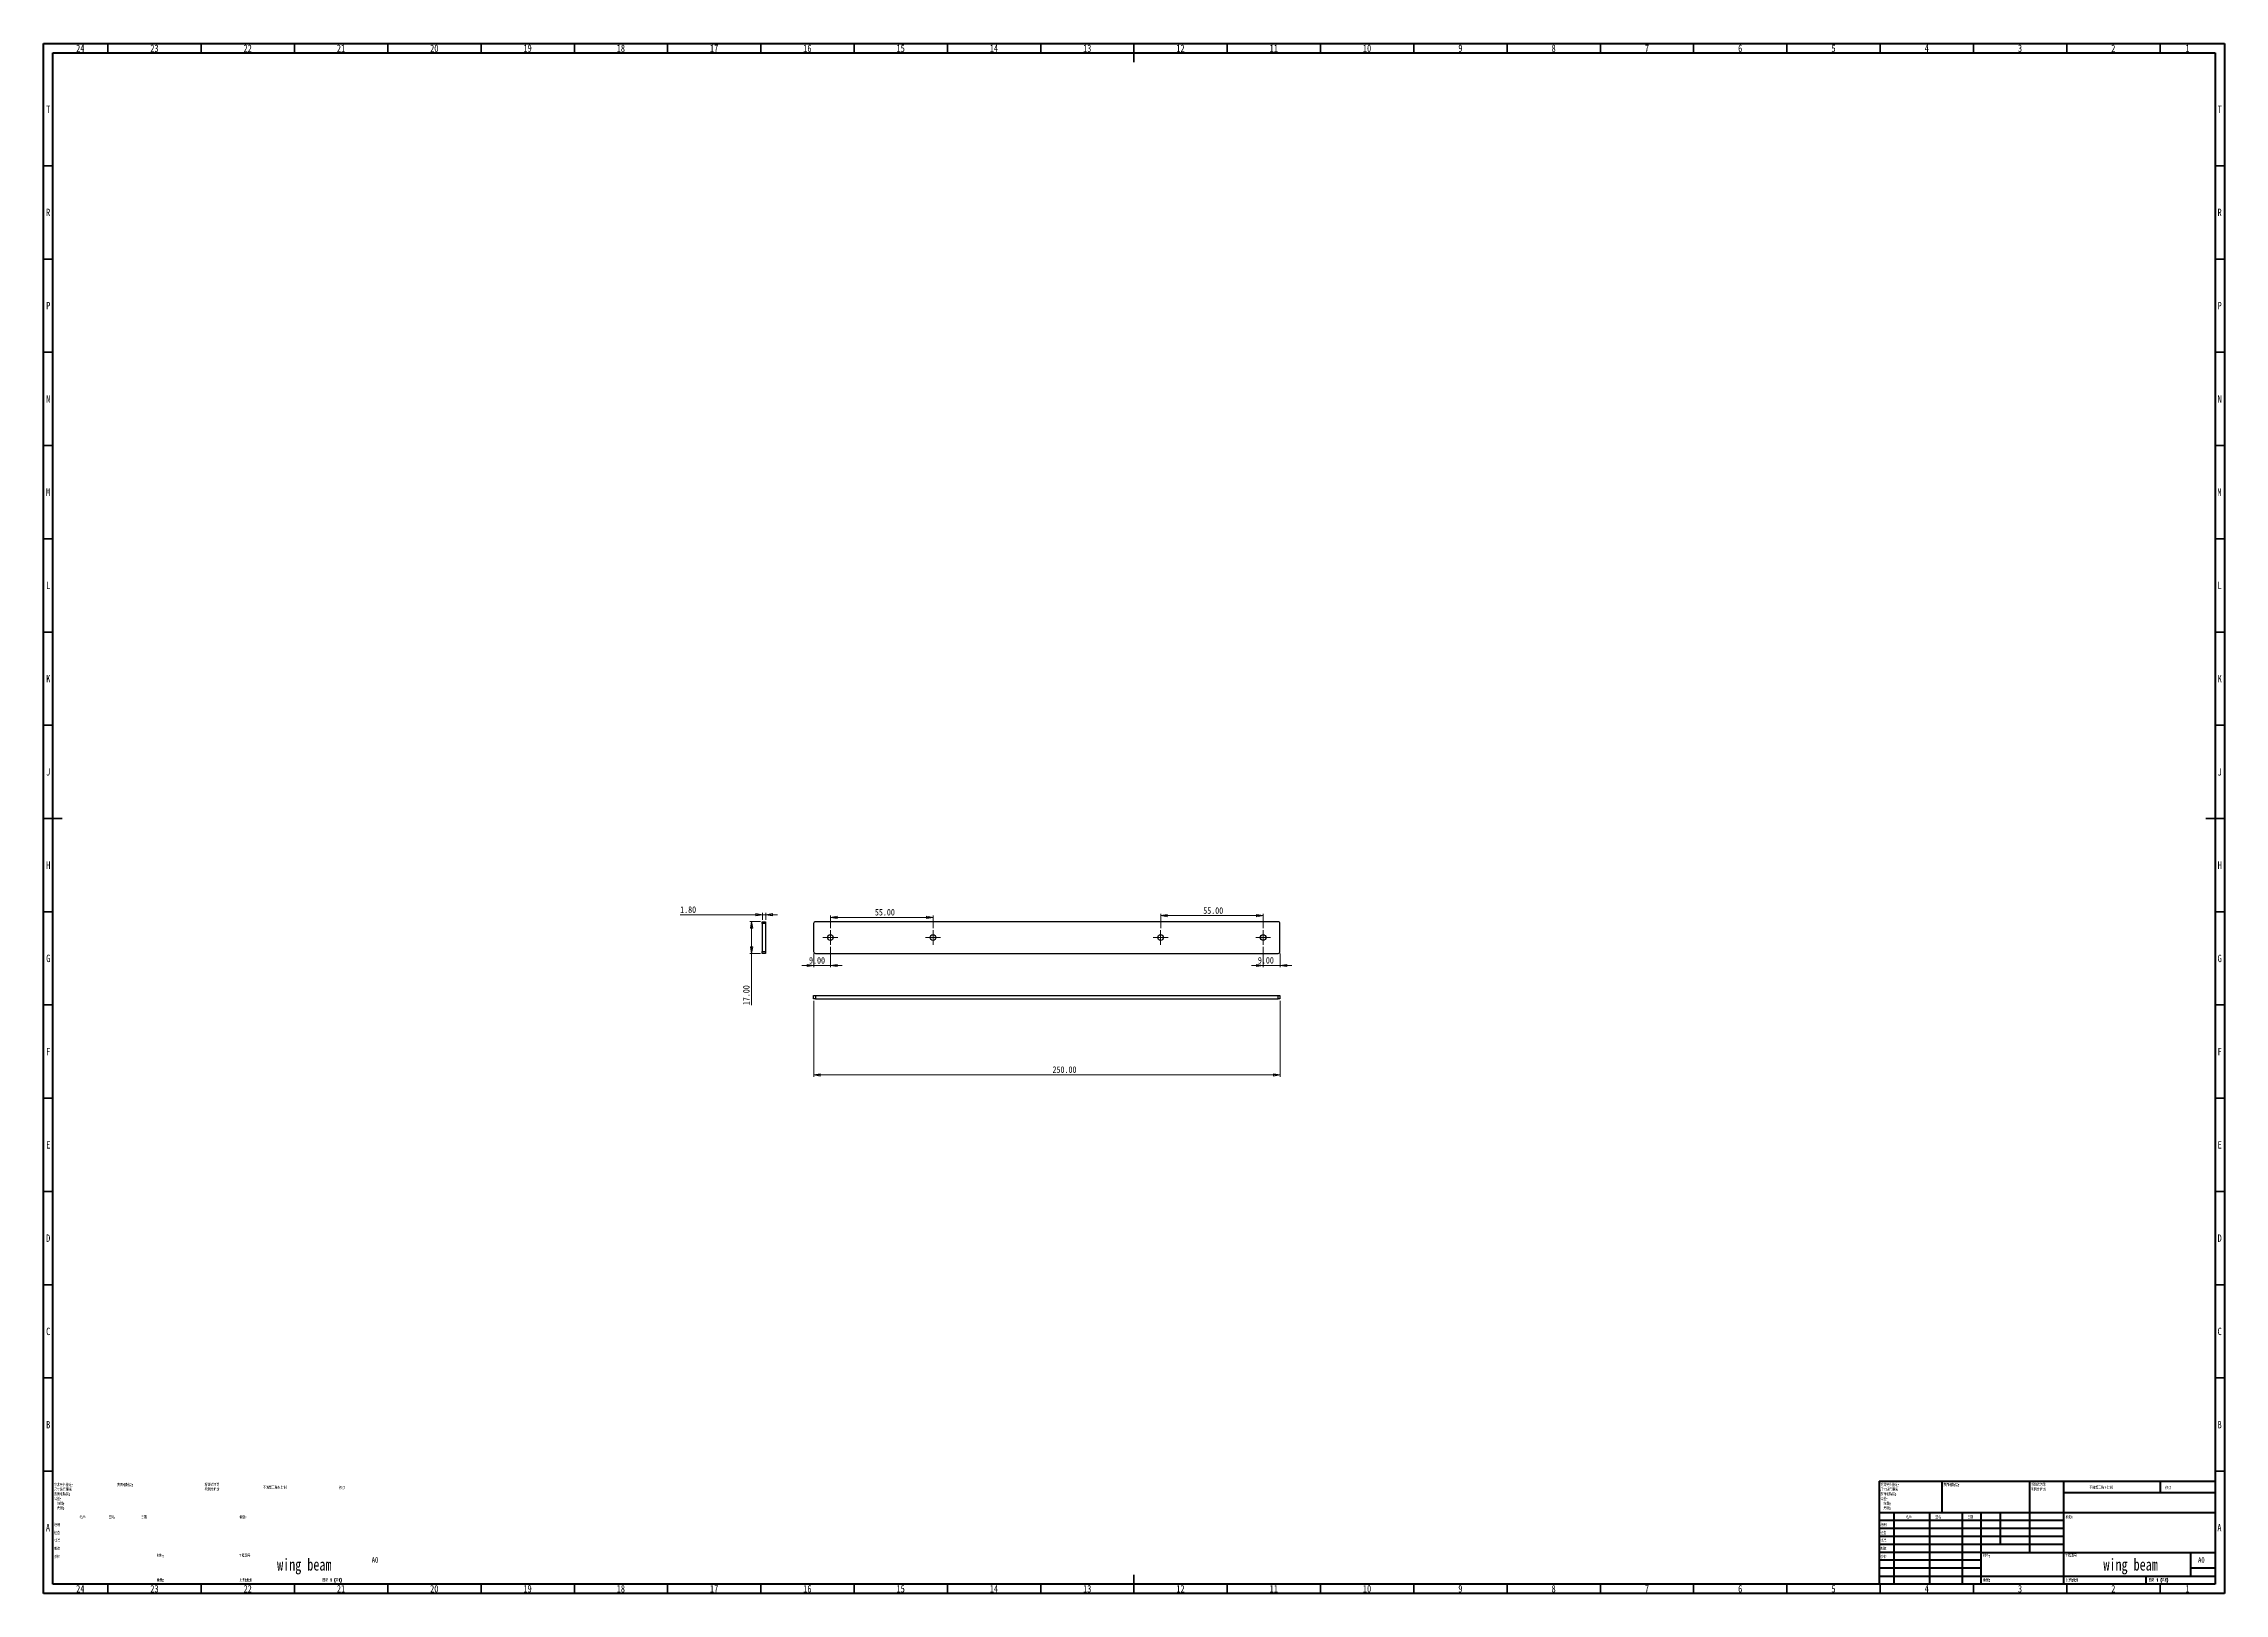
# Model space of a CAD drawing. Header units: millimetres. Extents: x 15 to 1184, y 5 to 836.
import ezdxf

# ---------------------------------------------------------------- set-up
doc = ezdxf.new("R2010")
doc.units = ezdxf.units.MM
doc.styles.add('SLDTEXTSTYLE0', font='TXT', dxfattribs={"width": 0.75, "bigfont": 'bigfont'})
doc.styles.add('SLDTEXTSTYLE1', font='TXT', dxfattribs={"width": 0.694444, "bigfont": 'bigfont'})
doc.styles.add('SLDTEXTSTYLE2', font='TXT', dxfattribs={"width": 0.75})
doc.dimstyles.new('SLDDIMSTYLE0', dxfattribs={"dimtxt": 3.5, "dimasz": 3.556, "dimexe": 0, "dimexo": 0.0625, "dimgap": 0.875, "dimtad": 1, "dimrnd": 1e-09, "dimzin": 4, "dimdsep": 46, "dimtxsty": 'SLDTEXTSTYLE2', "dimblk1": 'CLOSED', "dimblk2": 'CLOSED', "dimsah": 1, "dimcen": 0.09, "dimadec": 0, "dimazin": 1, "dimtfac": 1, "dimtmove": 0, "dimatfit": 0, "dimldrblk": 'CLOSED', "dimfxl": 0, "dimfrac": 2, "dimtolj": 1, "dimtzin": 12, "dimarcsym": 0})
doc.dimstyles.new('SLDDIMSTYLE1', dxfattribs={"dimtxt": 3.5, "dimasz": 3.556, "dimexe": 0, "dimexo": 0.0625, "dimgap": 0.875, "dimtad": 1, "dimrnd": 1e-09, "dimzin": 4, "dimdsep": 46, "dimtxsty": 'SLDTEXTSTYLE2', "dimblk1": 'CLOSED', "dimblk2": 'CLOSED', "dimsah": 1, "dimcen": 0.09, "dimadec": 0, "dimazin": 1, "dimtfac": 1, "dimtofl": 0, "dimtmove": 0, "dimatfit": 3, "dimldrblk": 'CLOSED', "dimfxl": 0, "dimfrac": 2, "dimtolj": 1, "dimtzin": 12, "dimarcsym": 0})

# ---------------------------------------------------------------- blocks, each defined once
blk = doc.blocks.new('_Closed')
at = {"color": 0, "linetype": 'ByBlock', "lineweight": -2}
for p, q in [((-1, 0.166667), (0, 0)), ((-1, 0.166667), (-1, -0.166667)), ((0, 0), (-1, -0.166667)), ((0, 0), (-1, 0))]:
    blk.add_line(p, q, dxfattribs=at)
blk = doc.blocks.new('_D')
at = {"color": 7, "linetype": 'Continuous', "lineweight": 0}
for p, q in [((436.8, 351.7), (436.8, 340.7)), ((427.8, 341.7), (421.4, 341.7)), ((427.8, 348.2), (427.8, 340.7)), ((436.8, 341.7), (427.8, 341.7)), ((436.8, 341.7), (443.1, 341.7))]:
    blk.add_line(p, q, dxfattribs=at)
at = {"color": 7, "linetype": 'Continuous', "lineweight": 18, "xscale": 3.556, "yscale": 3.556}
blk.add_blockref('_Closed', (427.8, 341.7, -0.9), dxfattribs=at)
at = {"color": 7, "linetype": 'Continuous', "lineweight": 18, "xscale": 3.556, "yscale": 3.556, "rotation": 180.0000000000004}
blk.add_blockref('_Closed', (436.8, 341.7, -0.9), dxfattribs=at)
at = {"color": 7, "linetype": 'Continuous', "lineweight": 18, "insert": (425.3, 346.2), "char_height": 3.5, "attachment_point": 1, "style": 'SLDTEXTSTYLE2'}
blk.add_mtext('9.00', dxfattribs=at)
blk = doc.blocks.new('_D_1')
at = {"color": 7, "linetype": 'Continuous', "lineweight": 0}
for p, q in [((436.8, 361.7), (436.8, 368.5)), ((436.8, 367.5), (491.8, 367.5)), ((491.8, 361.7), (491.8, 368.5))]:
    blk.add_line(p, q, dxfattribs=at)
at = {"color": 7, "linetype": 'Continuous', "lineweight": 18, "xscale": 3.556, "yscale": 3.556, "rotation": 180.0000000000004}
blk.add_blockref('_Closed', (436.8, 367.5, -0.9), dxfattribs=at)
at = {"color": 7, "linetype": 'Continuous', "lineweight": 18, "xscale": 3.556, "yscale": 3.556}
blk.add_blockref('_Closed', (491.8, 367.5, -0.9), dxfattribs=at)
at = {"color": 7, "linetype": 'Continuous', "lineweight": 18, "insert": (460.6, 372), "char_height": 3.5, "attachment_point": 1, "style": 'SLDTEXTSTYLE2'}
blk.add_mtext('55.00', dxfattribs=at)
blk = doc.blocks.new('_D_2')
at = {"color": 7, "linetype": 'Continuous', "lineweight": 0}
for p, q in [((613.8, 361.7), (613.8, 369.4)), ((613.8, 368.4), (668.8, 368.4)), ((668.8, 361.7), (668.8, 369.4))]:
    blk.add_line(p, q, dxfattribs=at)
at = {"color": 7, "linetype": 'Continuous', "lineweight": 18, "xscale": 3.556, "yscale": 3.556, "rotation": 180.0000000000004}
blk.add_blockref('_Closed', (613.8, 368.4, -0.9), dxfattribs=at)
at = {"color": 7, "linetype": 'Continuous', "lineweight": 18, "xscale": 3.556, "yscale": 3.556}
blk.add_blockref('_Closed', (668.8, 368.4, -0.9), dxfattribs=at)
at = {"color": 7, "linetype": 'Continuous', "lineweight": 18, "insert": (636.6, 372.9), "char_height": 3.5, "attachment_point": 1, "style": 'SLDTEXTSTYLE2'}
blk.add_mtext('55.00', dxfattribs=at)
blk = doc.blocks.new('_D_3')
at = {"color": 7, "linetype": 'Continuous', "lineweight": 0}
for p, q in [((668.8, 351.7), (668.8, 340.7)), ((668.8, 341.7), (662.4, 341.7)), ((668.8, 341.7), (677.8, 341.7)), ((677.8, 348.2), (677.8, 340.7)), ((677.8, 341.7), (684.1, 341.7))]:
    blk.add_line(p, q, dxfattribs=at)
at = {"color": 7, "linetype": 'Continuous', "lineweight": 18, "xscale": 3.556, "yscale": 3.556}
blk.add_blockref('_Closed', (668.8, 341.7, -0.9), dxfattribs=at)
at = {"color": 7, "linetype": 'Continuous', "lineweight": 18, "xscale": 3.556, "yscale": 3.556, "rotation": 180.0000000000004}
blk.add_blockref('_Closed', (677.8, 341.7, -0.9), dxfattribs=at)
at = {"color": 7, "linetype": 'Continuous', "lineweight": 18, "insert": (665.9, 346.2), "char_height": 3.5, "attachment_point": 1, "style": 'SLDTEXTSTYLE2'}
blk.add_mtext('9.00', dxfattribs=at)
blk = doc.blocks.new('SW_CENTERMARKSYMBOL_0')
at = {"color": 0, "linetype": 'Continuous', "lineweight": 18}
for p, q in [((-2.5, 0), (-4, 0)), ((0, 0), (-2.5, 0)), ((0, 2.5), (0, 4)), ((0, 0), (0, 2.5)), ((0, 0), (0, -2.5)), ((0, 0), (2.5, 0)), ((2.5, 0), (4, 0)), ((0, -2.5), (0, -4))]:
    blk.add_line(p, q, dxfattribs=at)
blk = doc.blocks.new('SW_CENTERMARKSYMBOL_1')
at = {"color": 0, "linetype": 'Continuous', "lineweight": 18}
for p, q in [((-2.5, 0), (-4, 0)), ((0, 0), (-2.5, 0)), ((0, 2.5), (0, 4)), ((0, 0), (0, 2.5)), ((0, 0), (0, -2.5)), ((0, 0), (2.5, 0)), ((2.5, 0), (4, 0)), ((0, -2.5), (0, -4))]:
    blk.add_line(p, q, dxfattribs=at)
blk = doc.blocks.new('SW_CENTERMARKSYMBOL_2')
at = {"color": 0, "linetype": 'Continuous', "lineweight": 18}
for p, q in [((-2.5, 0), (-4, 0)), ((0, 0), (-2.5, 0)), ((0, 2.5), (0, 4)), ((0, 0), (0, 2.5)), ((0, 0), (0, -2.5)), ((0, 0), (2.5, 0)), ((2.5, 0), (4, 0)), ((0, -2.5), (0, -4))]:
    blk.add_line(p, q, dxfattribs=at)
blk = doc.blocks.new('SW_CENTERMARKSYMBOL_3')
at = {"color": 0, "linetype": 'Continuous', "lineweight": 18}
for p, q in [((-2.5, 0), (-4, 0)), ((0, 0), (-2.5, 0)), ((0, 2.5), (0, 4)), ((0, 0), (0, 2.5)), ((0, 0), (0, -2.5)), ((0, 0), (2.5, 0)), ((2.5, 0), (4, 0)), ((0, -2.5), (0, -4))]:
    blk.add_line(p, q, dxfattribs=at)
blk = doc.blocks.new('_D_4')
at = {"color": 7, "linetype": 'Continuous', "lineweight": 0}
for p, q in [((427.8, 322.7), (427.8, 282)), ((677.8, 322.7), (677.8, 282)), ((427.8, 283), (677.8, 283))]:
    blk.add_line(p, q, dxfattribs=at)
at = {"color": 7, "linetype": 'Continuous', "lineweight": 18, "xscale": 3.556, "yscale": 3.556, "rotation": 180.0000000000004}
blk.add_blockref('_Closed', (427.8, 283), dxfattribs=at)
at = {"color": 7, "linetype": 'Continuous', "lineweight": 18, "xscale": 3.556, "yscale": 3.556}
blk.add_blockref('_Closed', (677.8, 283), dxfattribs=at)
at = {"color": 7, "linetype": 'Continuous', "lineweight": 18, "insert": (555.8, 287.6), "char_height": 3.5, "attachment_point": 1, "style": 'SLDTEXTSTYLE2'}
blk.add_mtext('250.00', dxfattribs=at)
blk = doc.blocks.new('_D_5')
at = {"color": 7, "linetype": 'Continuous', "lineweight": 0}
for p, q in [((400.3, 368.9), (356.2, 368.9)), ((400.3, 366.2), (400.3, 369.9)), ((402.1, 368.9), (400.3, 368.9)), ((402.1, 366.2), (402.1, 369.9)), ((402.1, 368.9), (408.4, 368.9))]:
    blk.add_line(p, q, dxfattribs=at)
at = {"color": 7, "linetype": 'Continuous', "lineweight": 18, "xscale": 3.556, "yscale": 3.556}
blk.add_blockref('_Closed', (400.3, 368.9), dxfattribs=at)
at = {"color": 7, "linetype": 'Continuous', "lineweight": 18, "xscale": 3.556, "yscale": 3.556, "rotation": 180.0000000000004}
blk.add_blockref('_Closed', (402.1, 368.9), dxfattribs=at)
at = {"color": 7, "linetype": 'Continuous', "lineweight": 18, "insert": (356.2, 373.4), "char_height": 3.5, "attachment_point": 1, "style": 'SLDTEXTSTYLE2'}
blk.add_mtext('1.80', dxfattribs=at)
blk = doc.blocks.new('_D_6')
at = {"color": 7, "linetype": 'Continuous', "lineweight": 0}
for p, q in [((399.3, 365.2), (393.5, 365.2)), ((394.5, 348.2), (394.5, 365.2)), ((399.3, 348.2), (393.5, 348.2)), ((394.5, 348.2), (394.5, 320.4))]:
    blk.add_line(p, q, dxfattribs=at)
at = {"color": 7, "linetype": 'Continuous', "lineweight": 18, "xscale": 3.556, "yscale": 3.556}
for p, rotation in [((394.5, 365.2), 90.0000000000004), ((394.5, 348.2), 270.0000000000004)]:
    blk.add_blockref('_Closed', p, dxfattribs=dict(at, rotation=rotation))
at = {"color": 7, "linetype": 'Continuous', "lineweight": 18, "insert": (389.9, 320.4), "char_height": 3.5, "attachment_point": 1, "rotation": 90, "style": 'SLDTEXTSTYLE2'}
blk.add_mtext('17.00', dxfattribs=at)

msp = doc.modelspace()

# ---------------------------------------------------------------- linework, layer by layer
at = {"color": 7, "linetype": 'Continuous', "lineweight": 70}
for p, q in [((15, 5), (15, 836)), ((15, 836), (1184, 836)), ((20, 10), (20, 831)), ((20, 831), (1179, 831)), ((1179, 831), (1179, 10)), ((1184, 836), (1184, 5)), ((1184, 5), (15, 5)), ((1179, 10), (20, 10))]:
    msp.add_line(p, q, dxfattribs=at)
at = {"color": 7, "linetype": 'Continuous', "lineweight": 35}
for p, q in [((49.5, 831), (49.5, 836)), ((99.5, 831), (99.5, 836)), ((149.5, 831), (149.5, 836)), ((199.5, 831), (199.5, 836)), ((249.5, 831), (249.5, 836)), ((299.5, 831), (299.5, 836)), ((349.5, 831), (349.5, 836)), ((399.5, 831), (399.5, 836)), ((449.5, 831), (449.5, 836)), ((499.5, 831), (499.5, 836)), ((549.5, 831), (549.5, 836)), ((599.5, 836), (599.5, 826)), ((599.5, 831), (599.5, 836)), ((649.5, 831), (649.5, 836)), ((699.5, 831), (699.5, 836)), ((749.5, 831), (749.5, 836)), ((799.5, 831), (799.5, 836)), ((849.5, 831), (849.5, 836)), ((899.5, 831), (899.5, 836)), ((949.5, 831), (949.5, 836)), ((999.5, 831), (999.5, 836)), ((1049.5, 831), (1049.5, 836)), ((1099.5, 831), (1099.5, 836)), ((1149.5, 831), (1149.5, 836)), ((20, 770.5), (15, 770.5)), ((1179, 770.5), (1184, 770.5)), ((20, 720.5), (15, 720.5)), ((1179, 720.5), (1184, 720.5)), ((20, 670.5), (15, 670.5)), ((1179, 670.5), (1184, 670.5)), ((20, 620.5), (15, 620.5)), ((1179, 620.5), (1184, 620.5)), ((20, 570.5), (15, 570.5)), ((1179, 570.5), (1184, 570.5)), ((20, 520.5), (15, 520.5)), ((1179, 520.5), (1184, 520.5)), ((20, 470.5), (15, 470.5)), ((1179, 470.5), (1184, 470.5)), ((15, 420.5), (25, 420.5)), ((20, 420.5), (15, 420.5)), ((1184, 420.5), (1174, 420.5)), ((1179, 420.5), (1184, 420.5)), ((20, 370.5), (15, 370.5)), ((1179, 370.5), (1184, 370.5)), ((20, 320.5), (15, 320.5)), ((1179, 320.5), (1184, 320.5)), ((20, 270.5), (15, 270.5)), ((1179, 270.5), (1184, 270.5)), ((20, 220.5), (15, 220.5)), ((1179, 220.5), (1184, 220.5)), ((20, 170.5), (15, 170.5)), ((1179, 170.5), (1184, 170.5)), ((20, 120.5), (15, 120.5)), ((1179, 120.5), (1184, 120.5)), ((20, 70.5), (15, 70.5)), ((1179, 70.5), (1184, 70.5)), ((599.5, 5), (599.5, 15)), ((49.5, 10), (49.5, 5)), ((99.5, 10), (99.5, 5)), ((149.5, 10), (149.5, 5)), ((199.5, 10), (199.5, 5)), ((249.5, 10), (249.5, 5)), ((299.5, 10), (299.5, 5)), ((349.5, 10), (349.5, 5)), ((399.5, 10), (399.5, 5)), ((449.5, 10), (449.5, 5)), ((499.5, 10), (499.5, 5)), ((549.5, 10), (549.5, 5)), ((599.5, 10), (599.5, 5)), ((649.5, 10), (649.5, 5)), ((699.5, 10), (699.5, 5)), ((749.5, 10), (749.5, 5)), ((799.5, 10), (799.5, 5)), ((849.5, 10), (849.5, 5)), ((899.5, 10), (899.5, 5)), ((949.5, 10), (949.5, 5)), ((999.5, 10), (999.5, 5)), ((1049.5, 10), (1049.5, 5)), ((1099.5, 10), (1099.5, 5)), ((1149.5, 10), (1149.5, 5))]:
    msp.add_line(p, q, dxfattribs=at)
at = {"color": 7, "linetype": 'Continuous', "lineweight": 25}
for p, q in [((400.252, 365.172), (402.052, 365.172)), ((400.252, 364.172), (400.252, 365.172)), ((402.052, 364.172), (400.252, 364.172)), ((400.252, 364.172), (400.252, 349.172)), ((402.052, 365.172), (402.052, 364.172)), ((402.052, 364.172), (402.052, 349.172)), ((427.755, 364.172), (427.755, 349.172)), ((676.755, 365.172), (428.755, 365.172)), ((677.755, 349.172), (677.755, 364.172)), ((400.252, 349.172), (402.052, 349.172)), ((400.252, 348.172), (400.252, 349.172)), ((402.052, 348.172), (400.252, 348.172)), ((402.052, 349.172), (402.052, 348.172)), ((428.755, 348.172), (676.755, 348.172)), ((427.755, 323.718), (427.755, 325.518)), ((427.755, 325.518), (428.755, 325.518)), ((428.755, 323.718), (427.755, 323.718)), ((428.755, 325.518), (428.755, 323.718)), ((428.755, 325.518), (676.755, 325.518)), ((428.755, 323.718), (676.755, 323.718)), ((676.755, 323.718), (676.755, 325.518)), ((676.755, 325.518), (677.755, 325.518)), ((677.755, 323.718), (676.755, 323.718)), ((677.755, 325.518), (677.755, 323.718))]:
    msp.add_line(p, q, dxfattribs=at)
at = {"color": 7, "linetype": 'Continuous', "lineweight": 50}
for p, q in [((999, 65.25), (1179, 65.25)), ((999, 65.25), (999, 10)), ((1032.8, 48.25), (1032.8, 65.25)), ((1079.6, 65.25), (1079.6, 27)), ((1097.8, 65.25), (1097.8, 10)), ((1179, 58.875), (1097.8, 58.875)), ((1149.8, 58.875), (1149.8, 65.25)), ((1179, 48.25), (999, 48.25)), ((1006.8, 48.25), (1006.8, 10)), ((1025.991, 48.25), (1025.991, 10)), ((1043.399, 48.25), (1043.399, 10)), ((1053.6, 10), (1053.6, 48.25)), ((1064, 31.25), (1064, 48.25)), ((1097.8, 44), (999, 44)), ((1097.8, 39.75), (999, 39.75)), ((1097.8, 35.5), (999, 35.5)), ((1097.8, 31.25), (999, 31.25)), ((1053.6, 27), (999, 27)), ((1053.6, 27), (1179, 27)), ((1166, 14.25), (1166, 27)), ((1053.6, 22.75), (999, 22.75)), ((1053.6, 18.5), (999, 18.5)), ((999, 14.25), (1179, 14.25)), ((1142, 10), (1142, 14.25)), ((1179, 18.5), (1166, 18.5))]:
    msp.add_line(p, q, dxfattribs=at)
at = {"color": 7, "linetype": 'Continuous', "lineweight": 25}
for centre in [(436.755, 356.672), (491.755, 356.672), (613.755, 356.672), (668.755, 356.672)]:
    msp.add_circle(centre, 1.5, dxfattribs=at)
for centre, start, end in [((428.755, 364.172), 90, 180), ((676.755, 364.172), 0, 90), ((428.755, 349.172), 180, 270), ((676.755, 349.172), 270, 0)]:
    msp.add_arc(centre, 1, start, end, dxfattribs=at)

# ---------------------------------------------------------------- block references
at = {"color": 7, "linetype": 'Continuous', "lineweight": 0}
for name, p in [('SW_CENTERMARKSYMBOL_2', (436.755, 356.672)), ('SW_CENTERMARKSYMBOL_3', (491.755, 356.672)), ('SW_CENTERMARKSYMBOL_1', (613.755, 356.672)), ('SW_CENTERMARKSYMBOL_0', (668.755, 356.672))]:
    msp.add_blockref(name, p, dxfattribs=at)

# ---------------------------------------------------------------- texts
for s, insert, char_height, attachment_point, style in [('24', (34.67, 835.471), 3.9687, 2, 'SLDTEXTSTYLE2'), ('23', (74.42, 835.471), 3.9687, 2, 'SLDTEXTSTYLE2'), ('22', (124.42, 835.471), 3.9687, 2, 'SLDTEXTSTYLE2'), ('21', (174.42, 835.471), 3.9687, 2, 'SLDTEXTSTYLE2'), ('20', (224.42, 835.471), 3.9687, 2, 'SLDTEXTSTYLE2'), ('19', (274.42, 835.471), 3.9687, 2, 'SLDTEXTSTYLE2'), ('18', (324.42, 835.471), 3.9687, 2, 'SLDTEXTSTYLE2'), ('17', (374.42, 835.471), 3.9687, 2, 'SLDTEXTSTYLE2'), ('16', (424.42, 835.471), 3.9687, 2, 'SLDTEXTSTYLE2'), ('15', (474.42, 835.471), 3.9687, 2, 'SLDTEXTSTYLE2'), ('14', (524.42, 835.471), 3.9687, 2, 'SLDTEXTSTYLE2'), ('13', (574.42, 835.471), 3.9687, 2, 'SLDTEXTSTYLE2'), ('12', (624.42, 835.471), 3.9687, 2, 'SLDTEXTSTYLE2'), ('11', (674.42, 835.471), 3.9687, 2, 'SLDTEXTSTYLE2'), ('10', (724.42, 835.471), 3.9687, 2, 'SLDTEXTSTYLE2'), ('9', (774.46, 835.471), 3.969, 2, 'SLDTEXTSTYLE2'), ('8', (824.46, 835.471), 3.969, 2, 'SLDTEXTSTYLE2'), ('7', (874.46, 835.471), 3.969, 2, 'SLDTEXTSTYLE2'), ('6', (924.46, 835.471), 3.969, 2, 'SLDTEXTSTYLE2'), ('5', (974.46, 835.471), 3.969, 2, 'SLDTEXTSTYLE2'), ('4', (1024.46, 835.471), 3.969, 2, 'SLDTEXTSTYLE2'), ('3', (1074.46, 835.471), 3.969, 2, 'SLDTEXTSTYLE2'), ('2', (1124.46, 835.471), 3.969, 2, 'SLDTEXTSTYLE2'), ('1', (1164.21, 835.471), 3.969, 2, 'SLDTEXTSTYLE2'), ('T', (17.488, 802.721), 3.969, 2, 'SLDTEXTSTYLE2'), ('T', (1181.488, 802.721), 3.969, 2, 'SLDTEXTSTYLE2'), ('R', (17.444, 747.471), 3.969, 2, 'SLDTEXTSTYLE2'), ('R', (1181.444, 747.471), 3.969, 2, 'SLDTEXTSTYLE2'), ('P', (17.485, 697.471), 3.969, 2, 'SLDTEXTSTYLE2'), ('P', (1181.485, 697.471), 3.969, 2, 'SLDTEXTSTYLE2'), ('N', (17.464, 647.471), 3.969, 2, 'SLDTEXTSTYLE2'), ('N', (1181.464, 647.471), 3.969, 2, 'SLDTEXTSTYLE2'), ('M', (17.362, 597.471), 3.969, 2, 'SLDTEXTSTYLE2'), ('M', (1181.362, 597.471), 3.969, 2, 'SLDTEXTSTYLE2'), ('L', (17.455, 547.471), 3.969, 2, 'SLDTEXTSTYLE2'), ('L', (1181.455, 547.471), 3.969, 2, 'SLDTEXTSTYLE2'), ('K', (17.489, 497.471), 3.969, 2, 'SLDTEXTSTYLE2'), ('K', (1181.489, 497.471), 3.969, 2, 'SLDTEXTSTYLE2'), ('J', (17.465, 447.471), 3.969, 2, 'SLDTEXTSTYLE2'), ('J', (1181.465, 447.471), 3.969, 2, 'SLDTEXTSTYLE2'), ('H', (17.49, 397.471), 3.969, 2, 'SLDTEXTSTYLE2'), ('H', (1181.49, 397.471), 3.969, 2, 'SLDTEXTSTYLE2'), ('G', (17.487, 347.471), 3.969, 2, 'SLDTEXTSTYLE2'), ('G', (1181.487, 347.471), 3.969, 2, 'SLDTEXTSTYLE2'), ('F', (17.458, 297.471), 3.969, 2, 'SLDTEXTSTYLE2'), ('F', (1181.458, 297.471), 3.969, 2, 'SLDTEXTSTYLE2'), ('E', (17.508, 247.471), 3.969, 2, 'SLDTEXTSTYLE2'), ('E', (1181.508, 247.471), 3.969, 2, 'SLDTEXTSTYLE2'), ('D', (17.453, 197.471), 3.969, 2, 'SLDTEXTSTYLE2'), ('D', (1181.453, 197.471), 3.969, 2, 'SLDTEXTSTYLE2'), ('C', (17.459, 147.471), 3.969, 2, 'SLDTEXTSTYLE2'), ('C', (1181.459, 147.471), 3.969, 2, 'SLDTEXTSTYLE2'), ('B', (17.471, 97.471), 3.969, 2, 'SLDTEXTSTYLE2'), ('B', (1181.471, 97.471), 3.969, 2, 'SLDTEXTSTYLE2'), ('表面粗糙度:', (20.594, 58.921), 1.5, 1, 'SLDTEXTSTYLE0'), ('尺寸使用毫米', (20.594, 61.421), 1.5, 1, 'SLDTEXTSTYLE0'), ('除非另外指定:', (20.594, 63.921), 1.5, 1, 'SLDTEXTSTYLE0'), ('表面粗糙度:', (54.371, 63.919), 1.5, 1, 'SLDTEXTSTYLE0'), ('将锐边清除', (101.309, 64.003), 1.5, 1, 'SLDTEXTSTYLE0'), ('毛刺并折断', (101.309, 61.503), 1.5, 1, 'SLDTEXTSTYLE0'), ('不调整工程图比例', (132.615, 62.533), 1.5, 1, 'SLDTEXTSTYLE0'), ('修订', (173.328, 62.335), 1.5, 1, 'SLDTEXTSTYLE0'), ('表面粗糙度:', (999.594, 58.921), 1.5, 1, 'SLDTEXTSTYLE0'), ('尺寸使用毫米', (999.594, 61.421), 1.5, 1, 'SLDTEXTSTYLE0'), ('除非另外指定:', (999.594, 63.921), 1.5, 1, 'SLDTEXTSTYLE0'), ('表面粗糙度:', (1033.371, 63.919), 1.5, 1, 'SLDTEXTSTYLE0'), ('将锐边清除', (1080.309, 64.003), 1.5, 1, 'SLDTEXTSTYLE0'), ('毛刺并折断', (1080.309, 61.503), 1.5, 1, 'SLDTEXTSTYLE0'), ('不调整工程图比例', (1111.615, 62.533), 1.5, 1, 'SLDTEXTSTYLE0'), ('修订', (1152.328, 62.335), 1.5, 1, 'SLDTEXTSTYLE0'), ('公差:', (20.594, 56.421), 1.5, 1, 'SLDTEXTSTYLE0'), ('角度:', (22.281, 51.421), 1.5, 1, 'SLDTEXTSTYLE0'), ('线性:', (22.281, 53.921), 1.5, 1, 'SLDTEXTSTYLE0'), ('公差:', (999.594, 56.421), 1.5, 1, 'SLDTEXTSTYLE0'), ('角度:', (1001.281, 51.421), 1.5, 1, 'SLDTEXTSTYLE0'), ('线性:', (1001.281, 53.921), 1.5, 1, 'SLDTEXTSTYLE0'), ('A', (17.34, 42.221), 3.969, 2, 'SLDTEXTSTYLE2'), ('检查', (20.624, 38.154), 1.5, 1, 'SLDTEXTSTYLE0'), ('绘制', (20.685, 42.43), 1.5, 1, 'SLDTEXTSTYLE0'), ('名称', (34.322, 46.501), 1.5, 1, 'SLDTEXTSTYLE0'), ('签名', (50.034, 46.562), 1.5, 1, 'SLDTEXTSTYLE0'), ('日期', (67.215, 46.576), 1.5, 1, 'SLDTEXTSTYLE0'), ('标题:', (119.956, 46.576), 1.5, 1, 'SLDTEXTSTYLE0'), ('检查', (999.624, 38.154), 1.5, 1, 'SLDTEXTSTYLE0'), ('绘制', (999.685, 42.43), 1.5, 1, 'SLDTEXTSTYLE0'), ('名称', (1013.322, 46.501), 1.5, 1, 'SLDTEXTSTYLE0'), ('签名', (1029.034, 46.562), 1.5, 1, 'SLDTEXTSTYLE0'), ('日期', (1046.215, 46.576), 1.5, 1, 'SLDTEXTSTYLE0'), ('标题:', (1098.956, 46.576), 1.5, 1, 'SLDTEXTSTYLE0'), ('A', (1181.34, 42.221), 3.969, 2, 'SLDTEXTSTYLE2'), ('批准', (20.622, 34.177), 1.5, 1, 'SLDTEXTSTYLE0'), ('验检', (20.677, 25.35), 1.5, 1, 'SLDTEXTSTYLE0'), ('制造', (20.682, 29.734), 1.5, 1, 'SLDTEXTSTYLE0'), ('材料:', (75.646, 25.986), 1.5, 1, 'SLDTEXTSTYLE0'), ('工程图号', (119.629, 25.986), 1.5, 1, 'SLDTEXTSTYLE0'), ('wing beam', (154.729, 23.607), 6.35, 2, 'SLDTEXTSTYLE2'), ('A0', (190.871, 24.406), 2.9104, 1, 'SLDTEXTSTYLE2'), ('批准', (999.622, 34.177), 1.5, 1, 'SLDTEXTSTYLE0'), ('验检', (999.677, 25.35), 1.5, 1, 'SLDTEXTSTYLE0'), ('制造', (999.682, 29.734), 1.5, 1, 'SLDTEXTSTYLE0'), ('材料:', (1054.646, 25.986), 1.5, 1, 'SLDTEXTSTYLE0'), ('工程图号', (1098.629, 25.986), 1.5, 1, 'SLDTEXTSTYLE0'), ('wing beam', (1133.729, 23.607), 6.35, 2, 'SLDTEXTSTYLE2'), ('A0', (1169.871, 24.406), 2.9104, 1, 'SLDTEXTSTYLE2'), ('重量:', (75.618, 12.949), 1.4986, 1, 'SLDTEXTSTYLE0'), ('比例:1:1', (120.074, 12.9), 1.5, 1, 'SLDTEXTSTYLE0'), ('图纸 1 (共1)', (164.478, 12.9), 1.5, 1, 'SLDTEXTSTYLE1'), ('重量:', (1054.618, 12.949), 1.4986, 1, 'SLDTEXTSTYLE0'), ('比例:1:1', (1099.074, 12.9), 1.5, 1, 'SLDTEXTSTYLE0'), ('图纸 1 (共1)', (1143.478, 12.9), 1.5, 1, 'SLDTEXTSTYLE1'), ('24', (34.67, 9.471), 3.9687, 2, 'SLDTEXTSTYLE2'), ('23', (74.42, 9.471), 3.9687, 2, 'SLDTEXTSTYLE2'), ('22', (124.42, 9.471), 3.9687, 2, 'SLDTEXTSTYLE2'), ('21', (174.42, 9.471), 3.9687, 2, 'SLDTEXTSTYLE2'), ('20', (224.42, 9.471), 3.9687, 2, 'SLDTEXTSTYLE2'), ('19', (274.42, 9.471), 3.9687, 2, 'SLDTEXTSTYLE2'), ('18', (324.42, 9.471), 3.9687, 2, 'SLDTEXTSTYLE2'), ('17', (374.42, 9.471), 3.9687, 2, 'SLDTEXTSTYLE2'), ('16', (424.42, 9.471), 3.9687, 2, 'SLDTEXTSTYLE2'), ('15', (474.42, 9.471), 3.9687, 2, 'SLDTEXTSTYLE2'), ('14', (524.42, 9.471), 3.9687, 2, 'SLDTEXTSTYLE2'), ('13', (574.42, 9.471), 3.9687, 2, 'SLDTEXTSTYLE2'), ('12', (624.42, 9.471), 3.9687, 2, 'SLDTEXTSTYLE2'), ('11', (674.42, 9.471), 3.9687, 2, 'SLDTEXTSTYLE2'), ('10', (724.42, 9.471), 3.9687, 2, 'SLDTEXTSTYLE2'), ('9', (774.46, 9.471), 3.969, 2, 'SLDTEXTSTYLE2'), ('8', (824.46, 9.471), 3.969, 2, 'SLDTEXTSTYLE2'), ('7', (874.46, 9.471), 3.969, 2, 'SLDTEXTSTYLE2'), ('6', (924.46, 9.471), 3.969, 2, 'SLDTEXTSTYLE2'), ('5', (974.46, 9.471), 3.969, 2, 'SLDTEXTSTYLE2'), ('4', (1024.46, 9.471), 3.969, 2, 'SLDTEXTSTYLE2'), ('3', (1074.46, 9.471), 3.969, 2, 'SLDTEXTSTYLE2'), ('2', (1124.46, 9.471), 3.969, 2, 'SLDTEXTSTYLE2'), ('1', (1164.21, 9.471), 3.969, 2, 'SLDTEXTSTYLE2')]:
    msp.add_mtext(s, dxfattribs=dict(at, insert=insert, char_height=char_height, attachment_point=attachment_point, style=style))

# ---------------------------------------------------------------- dimensions: what is measured, and where the dimension line sits
at = {"color": 7, "linetype": 'Continuous', "lineweight": 18}
for base, p1, p2, dimstyle, picture, middle in [((400.252, 368.873), (402.052, 365.172), (400.252, 365.172), 'SLDDIMSTYLE0', '_D_5', (360.747, 368.873)), ((491.755, 367.495), (436.755, 360.672), (491.755, 360.672), 'SLDDIMSTYLE1', '_D_1', (466.408, 367.495)), ((668.755, 368.365), (613.755, 360.672), (668.755, 360.672), 'SLDDIMSTYLE1', '_D_2', (642.454, 368.365)), ((427.755, 341.692), (436.755, 352.672), (427.755, 349.172), 'SLDDIMSTYLE0', '_D', (429.782, 341.692)), ((677.755, 341.692), (668.755, 352.672), (677.755, 349.172), 'SLDDIMSTYLE0', '_D_3', (670.418, 341.692)), ((677.755, 283.046), (427.755, 323.718), (677.755, 323.718), 'SLDDIMSTYLE1', '_D_4', (562.948, 283.046))]:
    dim = msp.add_linear_dim(base=base, p1=p1, p2=p2, dimstyle=dimstyle, dxfattribs=at)
    dim.commit()
    dim.dimension.update_dxf_attribs({"geometry": picture, "text_midpoint": middle, "dimtype": 160})
dim = msp.add_linear_dim(base=(394.455, 365.172), p1=(400.252, 348.172), p2=(400.252, 365.172), angle=90, dimstyle='SLDDIMSTYLE1', dxfattribs=at)
dim.commit()
dim.dimension.update_dxf_attribs({"geometry": '_D_6', "text_midpoint": (394.455, 326.172), "dimtype": 160})

doc.saveas('drawing.dxf')
